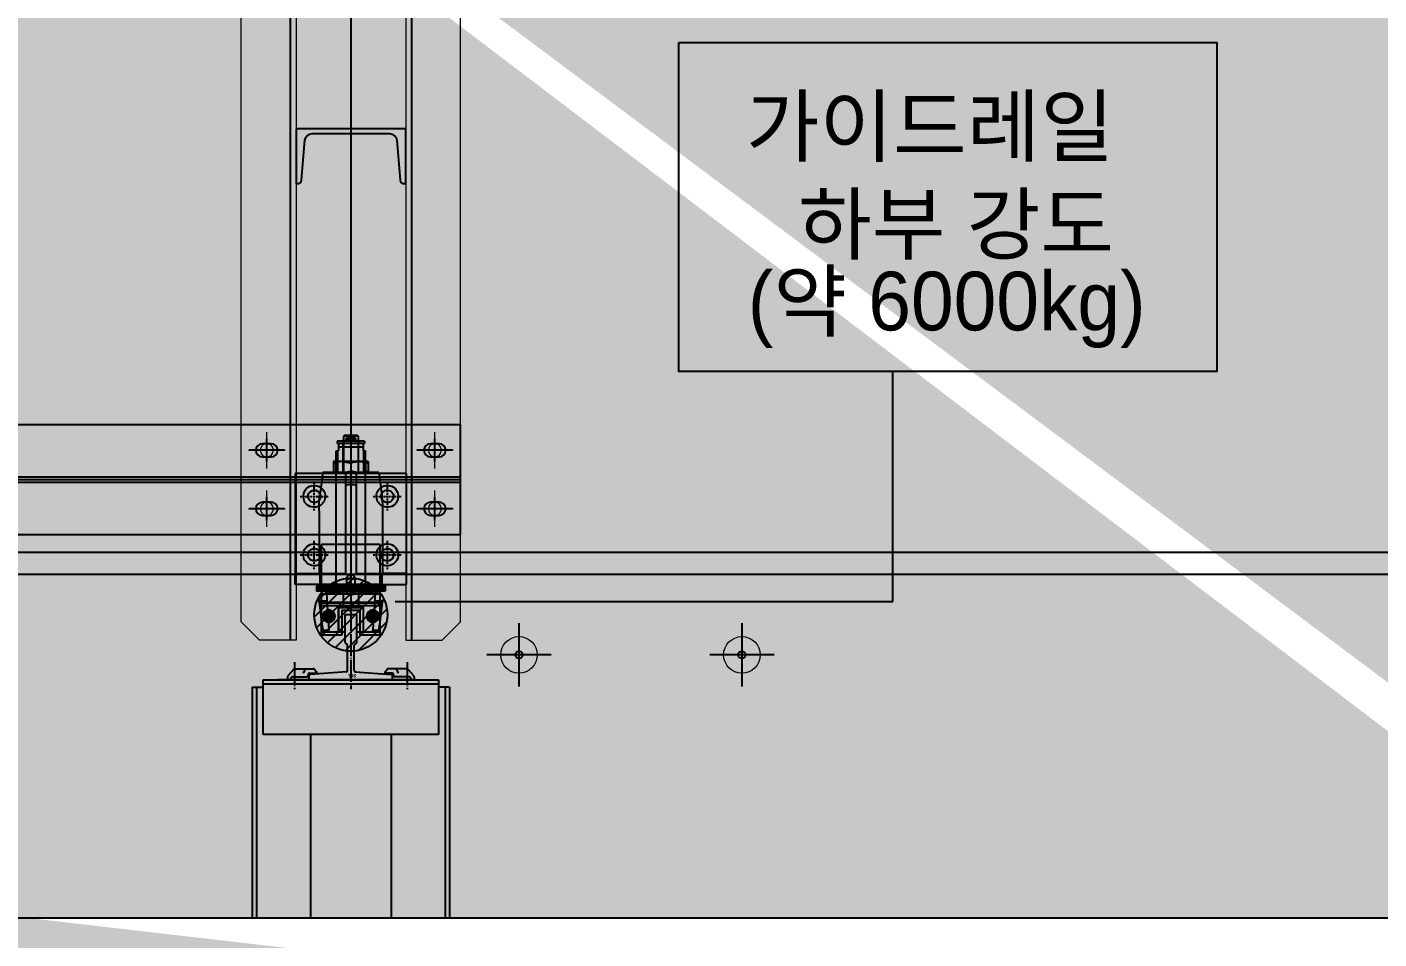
# Model space of a CAD drawing. Header units: millimetres. Extents: x 2370 to 266135, y -585395 to 33485.
# Drawn here: x 247353 to 251052, y 16224 to 18720 of the extents above; entities that cross this region are included whole.
import ezdxf
from ezdxf.lldxf.tags import DXFTag

# ---------------------------------------------------------------- set-up
doc = ezdxf.new("R2010")
doc.units = ezdxf.units.MM
for name, pattern in [('CEN', [35, 30, -2, 1, -2]), ('DASHDOT', [18.5, 12, -3, 0.5, -3]), ('DASHSPACE', [30, 12, -18])]:
    doc.linetypes.add(name, pattern=pattern)
doc.layers.add('0해치', color=253, linetype='Continuous', lineweight=9)
for name, color, linetype in [('1', 1, 'CENTER2'), ('2', 1, 'CENTER'), ('CEN', 1, 'CEN'), ('지상3층 평면도$0$A-ST-CONC', 2, 'Continuous'), ('히든선', 2, 'HIDDEN')]:
    doc.layers.add(name, color=color, linetype=linetype)
doc.styles.add('SH_진천_나눔', font='')
doc.styles.get("Standard").update_dxf_attribs({"font": 'NanumGothicBold.ttf'})
doc.styles.get('SH_진천_나눔').set_extended_font_data('NanumGothic', bold=True)
tags = doc.linetypes.add('CENTER', pattern=[2, 1.25, -0.25, 0.25, -0.25]).pattern_tags.tags
tags[10:11] = [DXFTag(74, 4), DXFTag(75, 0), DXFTag(340, '0'), DXFTag(46, 1.0), DXFTag(50, 0.0), DXFTag(44, 0.0), DXFTag(45, 0.0)]
tags[8:9] = [DXFTag(74, 4), DXFTag(75, 0), DXFTag(340, '0'), DXFTag(46, 1.0), DXFTag(50, 0.0), DXFTag(44, 0.0), DXFTag(45, 0.0)]
tags[6:7] = [DXFTag(74, 4), DXFTag(75, 0), DXFTag(340, '0'), DXFTag(46, 1.0), DXFTag(50, 0.0), DXFTag(44, 0.0), DXFTag(45, 0.0)]
tags[4:5] = [DXFTag(74, 4), DXFTag(75, 0), DXFTag(340, '0'), DXFTag(46, 1.0), DXFTag(50, 0.0), DXFTag(44, 0.0), DXFTag(45, 0.0)]
tags = doc.linetypes.add('CENTER2', pattern=[1.125, 0.75, -0.125, 0.125, -0.125]).pattern_tags.tags
tags[10:11] = [DXFTag(74, 4), DXFTag(75, 0), DXFTag(340, '0'), DXFTag(46, 1.0), DXFTag(50, 0.0), DXFTag(44, 0.0), DXFTag(45, 0.0)]
tags[8:9] = [DXFTag(74, 4), DXFTag(75, 0), DXFTag(340, '0'), DXFTag(46, 1.0), DXFTag(50, 0.0), DXFTag(44, 0.0), DXFTag(45, 0.0)]
tags[6:7] = [DXFTag(74, 4), DXFTag(75, 0), DXFTag(340, '0'), DXFTag(46, 1.0), DXFTag(50, 0.0), DXFTag(44, 0.0), DXFTag(45, 0.0)]
tags[4:5] = [DXFTag(74, 4), DXFTag(75, 0), DXFTag(340, '0'), DXFTag(46, 1.0), DXFTag(50, 0.0), DXFTag(44, 0.0), DXFTag(45, 0.0)]
tags = doc.linetypes.add('DASHED', pattern=[0.75, 0.5, -0.25]).pattern_tags.tags
tags[6:7] = [DXFTag(74, 4), DXFTag(75, 0), DXFTag(340, '0'), DXFTag(46, 1.0), DXFTag(50, 0.0), DXFTag(44, 0.0), DXFTag(45, 0.0)]
tags[4:5] = [DXFTag(74, 4), DXFTag(75, 0), DXFTag(340, '0'), DXFTag(46, 1.0), DXFTag(50, 0.0), DXFTag(44, 0.0), DXFTag(45, 0.0)]
tags = doc.linetypes.add('HIDDEN', pattern=[0.375, 0.25, -0.125]).pattern_tags.tags
tags[6:7] = [DXFTag(74, 4), DXFTag(75, 0), DXFTag(340, '0'), DXFTag(46, 1.0), DXFTag(50, 0.0), DXFTag(44, 0.0), DXFTag(45, 0.0)]
tags[4:5] = [DXFTag(74, 4), DXFTag(75, 0), DXFTag(340, '0'), DXFTag(46, 1.0), DXFTag(50, 0.0), DXFTag(44, 0.0), DXFTag(45, 0.0)]
doc.dimstyles.new('DIM-ROPE HOLE', dxfattribs={"dimscale": 180, "dimtxt": 1, "dimasz": 0.4, "dimexe": 0.2, "dimexo": 0.3, "dimgap": 0.4, "dimtad": 1, "dimdec": 0, "dimlfac": 0.5, "dimtxsty": 'Standard', "dimcen": 0, "dimclrd": 15, "dimclre": 15, "dimclrt": 3, "dimadec": 0, "dimazin": 0, "dimtfac": 1, "dimtix": 1, "dimtmove": 0, "dimatfit": 3, "dimfxl": 1, "dimarcsym": 0})

# ---------------------------------------------------------------- blocks, each defined once
blk = doc.blocks.new('R1823')
for p, q in [((-8, 51), (-8, 88)), ((7, 89), (-7, 89)), ((8, 51), (8, 88)), ((-4.8, 12.4), (-4.8, 47.7)), ((4.7, 12.4), (4.7, 47.7)), ((-86.5, 3.9), (-86.5, 0)), ((-78.4, 14), (-85.8, 5.9)), ((-82.5, 1), (-82.5, 0)), ((-79.5, 4), (-60.5, 4)), ((-76.2, 15), (-51.4, 15)), ((-63.5, 13), (-63.5, 11.9)), ((-58.5, 7), (-58.5, 6)), ((-58.5, 5.6), (-58.5, 5.7)), ((-57, 0), (-57, 5.7)), ((-56.5, 9), (-46.4, 9)), ((-6.1, 10.9), (-55.6, 7.2)), ((-46.4, 10), (-46.4, 9)), ((6.1, 10.9), (55.6, 7.2)), ((46.4, 10), (46.4, 9)), ((56.5, 9), (46.4, 9)), ((76.2, 15), (51.4, 15)), ((57, 0), (57, 5.7)), ((58.5, 7), (58.5, 6)), ((58.5, 5.6), (58.5, 5.7)), ((79.5, 4), (60.5, 4)), ((63.5, 13), (63.5, 11.9)), ((78.4, 14), (85.8, 5.9)), ((82.5, 1), (82.5, 0)), ((86.5, 3.9), (86.5, 0)), ((-88.2, 0), (-100.3, 0)), ((88.2, 0), (-88.2, 0)), ((88.2, 0), (100.3, 0))]:
    blk.add_line(p, q)
for centre, radius, start, end in [((-7, 88), 1, 90, 180), ((7, 88), 1, 0, 90), ((-6.4, 51), 1.62, 180, 270), ((-6.4, 47.7), 1.62, 0, 90), ((6.4, 47.7), 1.62, 90, 180), ((6.4, 51), 1.62, 270, 0), ((-83.5, 3.9), 3.01, 138.0128, 180), ((-79.5, 1), 3.01, 90, 180), ((-76.2, 12), 3.01, 90, 138.0128), ((-65.5, 11.9), 2.01, 270, 0), ((-61.5, 13), 2.01, 90, 180), ((-60.5, 6), 2.01, 270, 0), ((-56.5, 7), 2.01, 90, 180), ((-55.5, 5.7), 1.5, 95.5055, 180), ((-51.4, 12), 3.01, 0, 90), ((-48.4, 10), 2.01, 0, 90), ((-6.3, 12.4), 1.5, 275.5055, 0), ((6.3, 12.4), 1.5, 180, 264.4945), ((48.4, 10), 2.01, 90, 180), ((51.4, 12), 3.01, 90, 180), ((55.5, 5.7), 1.5, 0, 84.4945), ((56.5, 7), 2.01, 0, 90), ((60.5, 6), 2.01, 180, 270), ((61.5, 13), 2.01, 0, 90), ((65.5, 11.9), 2.01, 180, 270), ((76.2, 12), 3.01, 41.9872, 90), ((79.5, 1), 3.01, 0, 90), ((83.5, 3.9), 3.01, 0, 41.9872)]:
    blk.add_arc(centre, radius, start, end)
at = {"layer": 'CEN'}
for p, q in [((0, 97.1), (0, -13)), ((-77, 24), (-77, -13)), ((77, 24), (77, -13))]:
    blk.add_line(p, q, dxfattribs=at)
at = {"layer": '1', "insert": (-4.5, 8), "char_height": 5, "width": 6.052, "attachment_point": 1}
blk.add_mtext('18K', dxfattribs=at)
blk = doc.blocks.new('43242342')
at = {"color": 1, "linetype": 'CENTER2', "lineweight": 18}
for p, q in [((17347.2, 133186.7), (17347.2, 133236.7)), ((17577.2, 133186.7), (17577.2, 133236.7)), ((17322.2, 133211.7), (17372.2, 133211.7)), ((17602.2, 133211.7), (17552.2, 133211.7)), ((17347.2, 133106.7), (17347.2, 133156.7)), ((17577.2, 133106.7), (17577.2, 133156.7)), ((17322.2, 133131.7), (17372.2, 133131.7)), ((17602.2, 133131.7), (17552.2, 133131.7))]:
    blk.add_line(p, q, dxfattribs=at)
at = {"lineweight": 18}
for points in [[(17387.2, 136191.7), (17387.2, 132951.7), (17337.2, 132951.7), (17312.2, 132976.7), (17312.2, 136166.7), (17337.2, 136191.7)], [(17537.2, 136191.7), (17537.2, 132951.7), (17587.2, 132951.7), (17612.2, 132976.7), (17612.2, 136166.7), (17587.2, 136191.7)]]:
    blk.add_lwpolyline(points, close=True, dxfattribs=at)
blk.add_lwpolyline([(17537.2, 133651.7), (17537.2, 133576.7), (17534.8, 133576.7, -0.388879), (17529.8, 133581.2), (17525, 133636, 0.388879), (17515.1, 133645.2), (17409.4, 133645.2, 0.388879), (17399.4, 133636), (17394.6, 133581.2, -0.388879), (17389.6, 133576.7), (17387.2, 133576.7), (17387.2, 133651.7), (17537.2, 133651.7)], format="xyb")
for centre in [(17347.2, 133211.7), (17577.2, 133211.7), (17347.2, 133131.7), (17577.2, 133131.7)]:
    blk.add_circle(centre, 9, dxfattribs=at)
at = {"layer": '히든선'}
for p, q in [((17379.2, 136191.7), (17379.2, 132951.7)), ((17545.2, 136191.7), (17545.2, 132951.7))]:
    blk.add_line(p, q, dxfattribs=at)
blk = doc.blocks.new('w3')
blk.add_lwpolyline([(87947.5, -10626.3), (90347.5, -10626.3), (90347.5, -10776.3), (87947.5, -10776.3)], close=True)
for points in [[(90076.5, -10652.3), (90088.5, -10652.3, -1), (90088.5, -10670.3), (90076.5, -10670.3, -1)], [(90306.5, -10652.3), (90318.5, -10652.3, -1), (90318.5, -10670.3), (90306.5, -10670.3, -1)], [(90076.5, -10732.3), (90088.5, -10732.3, -1), (90088.5, -10750.3), (90076.5, -10750.3, -1)], [(90306.5, -10732.3), (90318.5, -10732.3, -1), (90318.5, -10750.3), (90306.5, -10750.3, -1)]]:
    blk.add_lwpolyline(points, format="xyb", close=True)
at = {"layer": '1'}
for p, q in [((90082.5, -10645.6), (90082.5, -10677.1)), ((90312.5, -10645.6), (90312.5, -10677.1)), ((90106.7, -10661.3), (90058.4, -10661.3)), ((90336.7, -10661.3), (90288.4, -10661.3)), ((87947.5, -10701.3), (90347.5, -10701.3)), ((90082.5, -10725.6), (90082.5, -10757.1)), ((90312.5, -10725.6), (90312.5, -10757.1)), ((90106.7, -10741.3), (90058.4, -10741.3)), ((90336.7, -10741.3), (90288.4, -10741.3))]:
    blk.add_line(p, q, dxfattribs=at)
at = {"layer": '2'}
for p, q in [((87947.5, -10697.8), (90347.5, -10697.8)), ((87947.5, -10704.8), (90347.5, -10704.8))]:
    blk.add_line(p, q, dxfattribs=at)
blk = doc.blocks.new('5')
at = {"color": 4}
for p, q in [((20992.4, -152440.8), (21129.4, -152440.8)), ((21129.4, -152592.8), (20992.4, -152592.8))]:
    blk.add_line(p, q, dxfattribs=at)
at = {"color": 4, "ltscale": 0.186874}
blk.add_line((20992.4, -152478.2), (20992.4, -152440.8), dxfattribs=at)
at = {"color": 4, "ltscale": 0.168319}
for p, q in [((21129.4, -152440.8), (21129.4, -152474.5)), ((21144.4, -152474.5), (21144.4, -152440.8)), ((21129.4, -152592.8), (21129.4, -152559.2)), ((21144.4, -152559.2), (21144.4, -152592.8))]:
    blk.add_line(p, q, dxfattribs=at)
at = {"color": 4, "ltscale": 0.075}
for p, q in [((21144.4, -152440.8), (21129.4, -152440.8)), ((21129.4, -152474.5), (21144.4, -152474.5)), ((21129.4, -152474.5), (21144.4, -152474.5)), ((20976.4, -152496.8), (20961.4, -152496.8)), ((20976.4, -152498.8), (20961.4, -152498.8)), ((20976.4, -152534.8), (20961.4, -152534.8)), ((20976.4, -152536.8), (20961.4, -152536.8)), ((21129.4, -152559.2), (21144.4, -152559.2)), ((21129.4, -152559.2), (21144.4, -152559.2)), ((21144.4, -152592.8), (21129.4, -152592.8))]:
    blk.add_line(p, q, dxfattribs=at)
at = {"color": 1, "linetype": 'DASHDOT', "ltscale": 0.195}
for p, q in [((21023.9, -152447.3), (21023.9, -152486.3)), ((21103.9, -152447.3), (21103.9, -152486.3)), ((21043.4, -152466.8), (21004.4, -152466.8)), ((21123.4, -152466.8), (21084.4, -152466.8)), ((21023.9, -152547.3), (21023.9, -152586.3)), ((21103.9, -152547.3), (21103.9, -152586.3)), ((21043.4, -152566.8), (21004.4, -152566.8)), ((21123.4, -152566.8), (21084.4, -152566.8))]:
    blk.add_line(p, q, dxfattribs=at)
at = {"color": 4, "ltscale": 0.139299}
for p, q in [((20991.4, -152478.3), (21019, -152474.9)), ((20991.4, -152555.3), (21019, -152558.8))]:
    blk.add_line(p, q, dxfattribs=at)
at = {"color": 4, "ltscale": 0.284789}
blk.add_line((20991.4, -152535.3), (20991.4, -152478.3), dxfattribs=at)
at = {"color": 4, "linetype": 'DASHED', "ltscale": 0.155626}
blk.add_line((20992.4, -152509.3), (20992.4, -152478.2), dxfattribs=at)
at = {"color": 4, "ltscale": 0.427742}
for p, q in [((21043.8, -152473.3), (21129.4, -152473.3)), ((21043.8, -152560.3), (21129.4, -152560.3))]:
    blk.add_line(p, q, dxfattribs=at)
at = {"color": 4, "ltscale": 0.4}
for p, q in [((21089.9, -152556.8), (21089.9, -152476.8)), ((21173.7, -152556.8), (21173.7, -152476.8))]:
    blk.add_line(p, q, dxfattribs=at)
at = {"color": 4, "ltscale": 0.419}
for p, q in [((21173.7, -152476.8), (21089.9, -152476.8)), ((21173.7, -152556.8), (21089.9, -152556.8))]:
    blk.add_line(p, q, dxfattribs=at)
at = {"color": 4, "linetype": 'DASHED', "ltscale": 0.113225}
for p, q in [((21129.4, -152473.3), (21129.4, -152496)), ((21144.4, -152496), (21144.4, -152473.3))]:
    blk.add_line(p, q, dxfattribs=at)
at = {"color": 4, "ltscale": 6.10352e-06}
for p, q in [((21129.4, -152474.5), (21129.4, -152474.5)), ((21144.4, -152474.5), (21144.4, -152474.5)), ((21129.4, -152559.2), (21129.4, -152559.2)), ((21144.4, -152559.2), (21144.4, -152559.2))]:
    blk.add_line(p, q, dxfattribs=at)
at = {"color": 4, "ltscale": 0.01}
for p, q in [((21144.4, -152473.3), (21146.4, -152473.3)), ((21144.4, -152560.3), (21146.4, -152560.3))]:
    blk.add_line(p, q, dxfattribs=at)
at = {"color": 4, "ltscale": 0.0075}
for p, q in [((21146.4, -152469.8), (21147.9, -152469.8)), ((21147.9, -152469.8), (21149.4, -152469.8)), ((21149.4, -152469.8), (21150.9, -152469.8)), ((21150.9, -152469.8), (21152.4, -152469.8)), ((21152.4, -152469.8), (21153.9, -152469.8)), ((21146.4, -152563.8), (21147.9, -152563.8)), ((21147.9, -152563.8), (21149.4, -152563.8)), ((21149.4, -152563.8), (21150.9, -152563.8)), ((21150.9, -152563.8), (21152.4, -152563.8)), ((21152.4, -152563.8), (21153.9, -152563.8))]:
    blk.add_line(p, q, dxfattribs=at)
at = {"color": 4, "ltscale": 0.035}
for p, q in [((21146.4, -152476.8), (21146.4, -152469.8)), ((21147.9, -152476.8), (21147.9, -152469.8)), ((21147.9, -152476.8), (21147.9, -152469.8)), ((21149.4, -152476.8), (21149.4, -152469.8)), ((21149.4, -152476.8), (21149.4, -152469.8)), ((21150.9, -152476.8), (21150.9, -152469.8)), ((21150.9, -152476.8), (21150.9, -152469.8)), ((21152.4, -152476.8), (21152.4, -152469.8)), ((21152.4, -152476.8), (21152.4, -152469.8)), ((21153.9, -152476.8), (21153.9, -152469.8)), ((20941.4, -152506.8), (20948.4, -152506.8)), ((20941.4, -152526.8), (20948.4, -152526.8)), ((21146.4, -152563.8), (21146.4, -152556.8)), ((21147.9, -152563.8), (21147.9, -152556.8)), ((21147.9, -152563.8), (21147.9, -152556.8)), ((21149.4, -152563.8), (21149.4, -152556.8)), ((21149.4, -152563.8), (21149.4, -152556.8)), ((21150.9, -152563.8), (21150.9, -152556.8)), ((21150.9, -152563.8), (21150.9, -152556.8)), ((21152.4, -152563.8), (21152.4, -152556.8)), ((21152.4, -152563.8), (21152.4, -152556.8)), ((21153.9, -152563.8), (21153.9, -152556.8))]:
    blk.add_line(p, q, dxfattribs=at)
at = {"color": 4, "ltscale": 0.0175}
for p, q in [((21146.4, -152476.8), (21146.4, -152473.3)), ((21168.9, -152473.3), (21168.9, -152476.8)), ((21146.4, -152560.3), (21146.4, -152556.8)), ((21168.9, -152556.8), (21168.9, -152560.3))]:
    blk.add_line(p, q, dxfattribs=at)
at = {"color": 4, "linetype": 'DASHED', "ltscale": 0.17}
for p, q in [((21146.4, -152510.8), (21146.4, -152476.8)), ((21146.4, -152510.8), (21146.4, -152476.8)), ((21147.9, -152510.8), (21147.9, -152476.8)), ((21147.9, -152510.8), (21147.9, -152476.8)), ((21149.4, -152510.8), (21149.4, -152476.8)), ((21149.4, -152510.8), (21149.4, -152476.8)), ((21150.9, -152510.8), (21150.9, -152476.8)), ((21150.9, -152510.8), (21150.9, -152476.8)), ((21152.4, -152510.8), (21152.4, -152476.8)), ((21152.4, -152510.8), (21152.4, -152476.8)), ((21175.9, -152499.8), (21209.9, -152499.8)), ((21175.9, -152499.8), (21175.9, -152533.8)), ((21209.9, -152499.8), (21175.9, -152499.8)), ((21175.9, -152499.8), (21175.9, -152533.8)), ((21146.4, -152556.8), (21146.4, -152522.8)), ((21147.9, -152556.8), (21147.9, -152522.8)), ((21147.9, -152556.8), (21147.9, -152522.8)), ((21149.4, -152556.8), (21149.4, -152522.8)), ((21149.4, -152556.8), (21149.4, -152522.8)), ((21150.9, -152556.8), (21150.9, -152522.8)), ((21150.9, -152556.8), (21150.9, -152522.8)), ((21152.4, -152556.8), (21152.4, -152522.8)), ((21152.4, -152556.8), (21152.4, -152522.8)), ((21175.9, -152533.8), (21209.9, -152533.8)), ((21175.9, -152533.8), (21209.9, -152533.8))]:
    blk.add_line(p, q, dxfattribs=at)
at = {"color": 4, "linetype": 'DASHED', "ltscale": 0.170419}
for p, q in [((21153.9, -152510.9), (21153.9, -152476.8)), ((21153.9, -152556.8), (21153.9, -152522.8))]:
    blk.add_line(p, q, dxfattribs=at)
at = {"color": 4, "linetype": 'DASHED', "ltscale": 0.4}
for p, q in [((21157.9, -152556.8), (21157.9, -152476.8)), ((21168.9, -152476.8), (21168.9, -152556.8)), ((21169.9, -152556.8), (21169.9, -152476.8))]:
    blk.add_line(p, q, dxfattribs=at)
at = {"color": 4, "ltscale": 0.018843}
blk.add_line((21166.9, -152473.1), (21166.9, -152476.8), dxfattribs=at)
at = {"color": 4, "ltscale": 0.010301}
for p, q in [((21166.9, -152473.1), (21168.9, -152473.3)), ((21166.9, -152560.6), (21168.9, -152560.3))]:
    blk.add_line(p, q, dxfattribs=at)
at = {"color": 4, "ltscale": 0.018844}
for p, q in [((21166.9, -152473.1), (21166.9, -152476.8)), ((21166.9, -152556.8), (21166.9, -152560.6))]:
    blk.add_line(p, q, dxfattribs=at)
at = {"color": 4, "linetype": 'DASHED', "ltscale": 0.03655}
blk.add_line((21166.9, -152476.8), (21166.9, -152484.2), dxfattribs=at)
at = {"color": 4, "linetype": 'DASHED', "ltscale": 0.036549}
for p, q in [((21166.9, -152476.8), (21166.9, -152484.2)), ((21166.9, -152549.5), (21166.9, -152556.8)), ((21166.9, -152549.5), (21166.9, -152556.8))]:
    blk.add_line(p, q, dxfattribs=at)
at = {"color": 4, "linetype": 'DASHED', "ltscale": 0.435}
blk.add_line((21168.9, -152473.3), (21168.9, -152560.3), dxfattribs=at)
at = {"color": 4, "ltscale": 0.134146}
blk.add_line((21168.9, -152473.3), (21195.5, -152476.8), dxfattribs=at)
at = {"color": 4, "ltscale": 0.2}
for p, q in [((21213.7, -152476.8), (21173.7, -152476.8)), ((21213.7, -152556.8), (21173.7, -152556.8))]:
    blk.add_line(p, q, dxfattribs=at)
at = {"color": 4, "ltscale": 0.04}
for p, q in [((21183.9, -152479.9), (21179.9, -152486.8)), ((21183.9, -152479.9), (21191.9, -152479.9)), ((21191.9, -152479.9), (21195.9, -152486.8)), ((21183.9, -152493.8), (21179.9, -152486.8)), ((21183.9, -152493.8), (21191.9, -152493.8)), ((21191.9, -152493.8), (21195.9, -152486.8)), ((21183.9, -152539.9), (21179.9, -152546.8)), ((21183.9, -152553.8), (21179.9, -152546.8)), ((21183.9, -152539.9), (21191.9, -152539.9)), ((21183.9, -152553.8), (21191.9, -152553.8)), ((21191.9, -152539.9), (21195.9, -152546.8)), ((21191.9, -152553.8), (21195.9, -152546.8))]:
    blk.add_line(p, q, dxfattribs=at)
at = {"color": 4, "linetype": 'DASHDOT', "ltscale": 0.065}
for p, q in [((21186.9, -152480.3), (21186.9, -152493.3)), ((21188.9, -152480.3), (21188.9, -152493.3)), ((21193.4, -152486.8), (21180.4, -152486.8)), ((21195.4, -152486.8), (21182.4, -152486.8)), ((21193.4, -152546.8), (21180.4, -152546.8)), ((21195.4, -152546.8), (21182.4, -152546.8)), ((21186.9, -152540.3), (21186.9, -152553.3)), ((21188.9, -152540.3), (21188.9, -152553.3))]:
    blk.add_line(p, q, dxfattribs=at)
at = {"color": 4, "linetype": 'DASHED', "ltscale": 0.01}
for p, q in [((21186.9, -152481.8), (21188.9, -152481.8)), ((21181.4, -152485.1), (21181.3, -152487.1)), ((21184.1, -152490.2), (21186.1, -152490.4)), ((21188.9, -152491.8), (21186.9, -152491.8)), ((21189.1, -152490.6), (21191.1, -152490.7)), ((21194.4, -152485.9), (21194.3, -152487.9)), ((21181.4, -152548.6), (21181.3, -152546.6)), ((21184.1, -152543.4), (21186.1, -152543.3)), ((21188.9, -152541.8), (21186.9, -152541.8)), ((21186.9, -152551.8), (21188.9, -152551.8)), ((21189.1, -152543.1), (21191.1, -152543)), ((21194.4, -152547.8), (21194.3, -152545.8))]:
    blk.add_line(p, q, dxfattribs=at)
at = {"color": 4, "linetype": 'DASHED', "ltscale": 0.057491}
for p, q in [((21195.5, -152476.8), (21206.9, -152478.3)), ((21206.9, -152555.3), (21195.5, -152556.8))]:
    blk.add_line(p, q, dxfattribs=at)
at = {"color": 4, "linetype": 'DASHED', "ltscale": 0.041562}
for p, q in [((21206.9, -152478.3), (21206.9, -152486.7)), ((21206.9, -152547), (21206.9, -152555.3))]:
    blk.add_line(p, q, dxfattribs=at)
at = {"color": 4, "linetype": 'DASHED', "ltscale": 0.1375}
for p, q in [((21209.9, -152504.3), (21209.9, -152476.8)), ((21209.9, -152556.8), (21209.9, -152529.3))]:
    blk.add_line(p, q, dxfattribs=at)
at = {"color": 4, "ltscale": 0.1375}
for p, q in [((21213.7, -152504.3), (21213.7, -152476.8)), ((21213.7, -152556.8), (21213.7, -152529.3))]:
    blk.add_line(p, q, dxfattribs=at)
at = {"color": 4, "ltscale": 0.015}
for p, q in [((20948.4, -152498.3), (20951.4, -152498.3)), ((20961.4, -152496.8), (20961.4, -152499.8)), ((20948.4, -152535.3), (20951.4, -152535.3)), ((20961.4, -152533.8), (20961.4, -152536.8))]:
    blk.add_line(p, q, dxfattribs=at)
at = {"color": 4, "ltscale": 0.185}
for p, q in [((20948.4, -152535.3), (20948.4, -152498.3)), ((20951.4, -152535.3), (20951.4, -152498.3))]:
    blk.add_line(p, q, dxfattribs=at)
at = {"color": 4, "ltscale": 0.17}
for p, q in [((20951.4, -152533.8), (20951.4, -152499.8)), ((20956.4, -152533.8), (20956.4, -152499.8))]:
    blk.add_line(p, q, dxfattribs=at)
at = {"color": 4, "ltscale": 0.05}
for p, q in [((20951.4, -152499.8), (20961.4, -152499.8)), ((20951.4, -152533.8), (20961.4, -152533.8))]:
    blk.add_line(p, q, dxfattribs=at)
at = {"color": 4, "linetype": 'DASHED', "ltscale": 0.006017}
for p, q in [((20956.4, -152501), (20956.4, -152499.8)), ((20956.4, -152533.8), (20956.4, -152532.6))]:
    blk.add_line(p, q, dxfattribs=at)
at = {"color": 4, "linetype": 'DASHED', "ltscale": 0.163982}
for p, q in [((20956.4, -152532.6), (20956.4, -152499.8)), ((20956.4, -152533.8), (20956.4, -152501))]:
    blk.add_line(p, q, dxfattribs=at)
at = {"color": 4, "linetype": 'DASHED', "ltscale": 0.15}
for p, q in [((20961.4, -152498.8), (20991.4, -152498.8)), ((20961.4, -152534.8), (20991.4, -152534.8))]:
    blk.add_line(p, q, dxfattribs=at)
at = {"color": 4, "ltscale": 0.010636}
for p, q in [((20976.4, -152493), (20978.5, -152493)), ((20989.3, -152493), (20991.4, -152493)), ((20976.4, -152540.7), (20978.5, -152540.7)), ((20989.3, -152540.7), (20991.4, -152540.7))]:
    blk.add_line(p, q, dxfattribs=at)
at = {"color": 4, "ltscale": 0.059539}
for p, q in [((20976.4, -152504.9), (20976.4, -152493)), ((20991.4, -152504.9), (20991.4, -152493)), ((20976.4, -152540.7), (20976.4, -152528.8)), ((20991.4, -152540.7), (20991.4, -152528.8))]:
    blk.add_line(p, q, dxfattribs=at)
at = {"color": 4, "linetype": 'DASHED', "ltscale": 0.075}
for p, q in [((20976.4, -152496.8), (20991.4, -152496.8)), ((20991.4, -152496.8), (20976.4, -152496.8)), ((20976.4, -152497.8), (20991.4, -152497.8)), ((20991.4, -152498.8), (20976.4, -152498.8)), ((20992.4, -152524.3), (20992.4, -152509.3)), ((20991.4, -152534.8), (20976.4, -152534.8)), ((20976.4, -152535.8), (20991.4, -152535.8)), ((20976.4, -152536.8), (20991.4, -152536.8)), ((20991.4, -152536.8), (20976.4, -152536.8))]:
    blk.add_line(p, q, dxfattribs=at)
at = {"color": 4, "ltscale": 0.053729}
for p, q in [((20978.5, -152493), (20989.3, -152493)), ((20978.5, -152516.8), (20989.3, -152516.8)), ((20978.5, -152540.7), (20989.3, -152540.7))]:
    blk.add_line(p, q, dxfattribs=at)
at = {"color": 4, "linetype": 'DASHED', "ltscale": 0.2}
for p, q in [((20991.4, -152536.8), (20991.4, -152496.8)), ((20991.4, -152506.3), (20951.4, -152506.3)), ((20991.4, -152527.3), (20951.4, -152527.3))]:
    blk.add_line(p, q, dxfattribs=at)
at = {"color": 4, "linetype": 'DASHED'}
for p, q in [((21144.4, -152496.8), (20992.4, -152496.8)), ((21144.4, -152536.8), (20992.4, -152536.8))]:
    blk.add_line(p, q, dxfattribs=at)
at = {"color": 4, "linetype": 'DASHED', "ltscale": 0.066775}
blk.add_line((21129.4, -152496), (21129.4, -152509.3), dxfattribs=at)
at = {"color": 4, "linetype": 'DASHED', "ltscale": 0.321775}
blk.add_line((21144.4, -152560.3), (21144.4, -152496), dxfattribs=at)
at = {"color": 4, "linetype": 'DASHED', "ltscale": 0.0075}
for p, q in [((21146.4, -152489.3), (21147.9, -152489.3)), ((21147.9, -152489.3), (21149.4, -152489.3)), ((21149.4, -152489.3), (21150.9, -152489.3)), ((21150.9, -152489.3), (21152.4, -152489.3)), ((21152.4, -152489.3), (21153.9, -152489.3)), ((21146.4, -152544.3), (21147.9, -152544.3)), ((21147.9, -152544.3), (21149.4, -152544.3)), ((21149.4, -152544.3), (21150.9, -152544.3)), ((21150.9, -152544.3), (21152.4, -152544.3)), ((21152.4, -152544.3), (21153.9, -152544.3))]:
    blk.add_line(p, q, dxfattribs=at)
at = {"color": 4, "linetype": 'DASHED', "ltscale": 0.001619}
for p, q in [((21153.9, -152483.3), (21154.2, -152483.4)), ((21153.9, -152550.3), (21154.2, -152550.3))]:
    blk.add_line(p, q, dxfattribs=at)
at = {"color": 4, "linetype": 'DASHED', "ltscale": 0.13792}
for p, q in [((21153.9, -152510.9), (21153.9, -152483.3)), ((21153.9, -152550.3), (21153.9, -152522.8))]:
    blk.add_line(p, q, dxfattribs=at)
at = {"color": 4, "linetype": 'DASHED', "ltscale": 0.063295}
for p, q in [((21154.2, -152483.4), (21166.9, -152484.2)), ((21154.2, -152550.3), (21166.9, -152549.5))]:
    blk.add_line(p, q, dxfattribs=at)
at = {"color": 4, "linetype": 'DASHED', "ltscale": 0.092508}
for p, q in [((21166.9, -152484.2), (21185.3, -152485.3)), ((21166.9, -152549.5), (21185.3, -152548.4))]:
    blk.add_line(p, q, dxfattribs=at)
at = {"color": 4, "linetype": 'DASHDOT', "ltscale": 0.039}
for p, q in [((21191.8, -152486.8), (21184, -152486.8)), ((21187.9, -152482.9), (21187.9, -152490.7)), ((21191.8, -152546.8), (21184, -152546.8)), ((21187.9, -152542.9), (21187.9, -152550.7))]:
    blk.add_line(p, q, dxfattribs=at)
at = {"color": 4, "linetype": 'DASHED', "ltscale": 0.009567}
for p, q in [((21184.5, -152485.3), (21186.4, -152485.4)), ((21186.4, -152548.3), (21184.5, -152548.4))]:
    blk.add_line(p, q, dxfattribs=at)
at = {"color": 4, "linetype": 'DASHED', "ltscale": 0.015}
for p, q in [((21189.1, -152490.6), (21186.1, -152490.4)), ((21189.4, -152485.6), (21186.4, -152485.4)), ((20943.9, -152511.1), (20946.9, -152511.1)), ((20946.9, -152514.3), (20943.9, -152514.3)), ((20943.9, -152516.8), (20946.9, -152516.8)), ((20943.9, -152516.8), (20946.9, -152516.8)), ((20948.4, -152506.3), (20951.4, -152506.3)), ((20946.9, -152519.3), (20943.9, -152519.3)), ((20943.9, -152522.6), (20946.9, -152522.6)), ((20948.4, -152527.3), (20951.4, -152527.3)), ((21189.1, -152543.1), (21186.1, -152543.3)), ((21189.4, -152548.1), (21186.4, -152548.3))]:
    blk.add_line(p, q, dxfattribs=at)
at = {"color": 4, "linetype": 'DASHED', "ltscale": 0.006053}
for p, q in [((21189.4, -152485.6), (21190.6, -152485.6)), ((21190.6, -152548), (21189.4, -152548.1))]:
    blk.add_line(p, q, dxfattribs=at)
at = {"color": 4, "linetype": 'DASHED', "ltscale": 0.081418}
for p, q in [((21190.6, -152485.6), (21206.9, -152486.7)), ((21190.6, -152548), (21206.9, -152547))]:
    blk.add_line(p, q, dxfattribs=at)
at = {"color": 4, "linetype": 'DASHED', "ltscale": 0.015029}
for p, q in [((21209.9, -152486.8), (21206.9, -152486.7)), ((21209.9, -152546.8), (21206.9, -152547))]:
    blk.add_line(p, q, dxfattribs=at)
at = {"color": 4, "linetype": 'DASHED', "ltscale": 0.065}
for p, q in [((21209.9, -152499.8), (21209.9, -152486.8)), ((21209.9, -152546.8), (21209.9, -152533.8))]:
    blk.add_line(p, q, dxfattribs=at)
at = {"color": 4, "linetype": 'DASHED', "ltscale": 0.0225}
for p, q in [((21209.9, -152504.3), (21209.9, -152499.8)), ((21209.9, -152533.8), (21209.9, -152529.3))]:
    blk.add_line(p, q, dxfattribs=at)
at = {"color": 4, "linetype": 'DASHDOT', "ltscale": 0.306}
blk.add_line((20935.3, -152516.8), (20996.5, -152516.8), dxfattribs=at)
at = {"color": 4, "ltscale": 0.007071}
for p, q in [((20940.4, -152507.8), (20941.4, -152506.8)), ((20940.4, -152525.8), (20941.4, -152526.8))]:
    blk.add_line(p, q, dxfattribs=at)
at = {"color": 4, "ltscale": 0.066574}
blk.add_line((20940.4, -152521.2), (20940.4, -152507.8), dxfattribs=at)
at = {"color": 4, "linetype": 'DASHED', "ltscale": 0.026029}
for p, q in [((20941.4, -152512.1), (20941.4, -152506.8)), ((20991.4, -152526.8), (20991.4, -152521.6))]:
    blk.add_line(p, q, dxfattribs=at)
at = {"color": 4, "ltscale": 0.073971}
blk.add_line((20941.4, -152521.6), (20941.4, -152506.8), dxfattribs=at)
at = {"color": 4, "linetype": 'DASHED', "ltscale": 0.073971}
for p, q in [((20941.4, -152526.8), (20941.4, -152512.1)), ((20991.4, -152521.6), (20991.4, -152506.8))]:
    blk.add_line(p, q, dxfattribs=at)
at = {"color": 4, "linetype": 'DASHDOT', "ltscale": 0.02275}
for p, q in [((20947.7, -152516.8), (20943.1, -152516.8)), ((20945.4, -152514.6), (20945.4, -152519.1))]:
    blk.add_line(p, q, dxfattribs=at)
at = {"color": 4, "linetype": 'DASHDOT', "ltscale": 0.0195}
for p, q in [((20947.3, -152516.5), (20943.4, -152516.5)), ((20947.3, -152517.1), (20943.4, -152517.1)), ((20945.4, -152514.6), (20945.4, -152518.5)), ((20945.4, -152515.2), (20945.4, -152519.1))]:
    blk.add_line(p, q, dxfattribs=at)
at = {"color": 4, "linetype": 'DASHED', "ltscale": 0.015366}
for p, q in [((20943.9, -152514), (20943.9, -152511)), ((20946.9, -152514), (20946.9, -152511)), ((20943.9, -152519.6), (20943.9, -152522.7)), ((20946.9, -152519.6), (20946.9, -152522.7))]:
    blk.add_line(p, q, dxfattribs=at)
at = {"color": 4, "ltscale": 0.014}
for p, q in [((20943.9, -152514), (20943.9, -152516.8)), ((20943.9, -152516.8), (20943.9, -152519.6)), ((20946.9, -152516.8), (20946.9, -152514)), ((20946.9, -152519.6), (20946.9, -152516.8))]:
    blk.add_line(p, q, dxfattribs=at)
at = {"color": 4, "ltscale": 0.008635}
for p, q in [((20943.9, -152514.6), (20943.9, -152516.3)), ((20943.9, -152519.1), (20943.9, -152517.4))]:
    blk.add_line(p, q, dxfattribs=at)
at = {"color": 4, "linetype": 'DASHED', "ltscale": 0.001137}
blk.add_line((20946.9, -152514.6), (20946.9, -152514.3), dxfattribs=at)
at = {"color": 4, "linetype": 'DASHED', "ltscale": 0.008635}
for p, q in [((20946.9, -152514.6), (20946.9, -152516.3)), ((20946.9, -152519.1), (20946.9, -152517.4))]:
    blk.add_line(p, q, dxfattribs=at)
at = {"color": 4, "linetype": 'DASHED', "ltscale": 0.215}
for p, q in [((20948.4, -152506.8), (20991.4, -152506.8)), ((20948.4, -152526.8), (20991.4, -152526.8))]:
    blk.add_line(p, q, dxfattribs=at)
at = {"color": 4, "ltscale": 0.119079}
for p, q in [((20976.4, -152528.8), (20976.4, -152504.9)), ((20991.4, -152528.8), (20991.4, -152504.9))]:
    blk.add_line(p, q, dxfattribs=at)
at = {"color": 4, "linetype": 'DASHED', "ltscale": 0.053729}
blk.add_line((20978.5, -152516.8), (20989.3, -152516.8), dxfattribs=at)
at = {"color": 4, "linetype": 'DASHED', "ltscale": 0.0777}
for p, q in [((20992.4, -152509.3), (21007.9, -152509.3)), ((20992.4, -152524.3), (21007.9, -152524.3))]:
    blk.add_line(p, q, dxfattribs=at)
at = {"color": 4, "linetype": 'DASHED', "ltscale": 0.055523}
for p, q in [((21007.9, -152509.3), (21019, -152509.3)), ((21007.9, -152524.3), (21019, -152524.3))]:
    blk.add_line(p, q, dxfattribs=at)
at = {"color": 4, "linetype": 'DASHED', "ltscale": 0.124035}
for p, q in [((21019, -152509.3), (21043.8, -152509.3)), ((21019, -152524.3), (21043.8, -152524.3))]:
    blk.add_line(p, q, dxfattribs=at)
at = {"color": 4, "linetype": 'DASHED', "ltscale": 0.427742}
for p, q in [((21043.8, -152509.3), (21129.4, -152509.3)), ((21043.8, -152524.3), (21129.4, -152524.3))]:
    blk.add_line(p, q, dxfattribs=at)
at = {"color": 4, "linetype": 'DASHDOT', "ltscale": 0.078}
for p, q in [((21144.7, -152516.8), (21129.1, -152516.8)), ((21136.9, -152509), (21136.9, -152524.6)), ((21160.7, -152516.8), (21145.1, -152516.8)), ((21152.9, -152509), (21152.9, -152524.6))]:
    blk.add_line(p, q, dxfattribs=at)
at = {"color": 4, "ltscale": 0.08}
for p, q in [((21136.9, -152510.8), (21152.9, -152510.8)), ((21185.9, -152524.8), (21185.9, -152508.8)), ((21152.9, -152522.8), (21136.9, -152522.8))]:
    blk.add_line(p, q, dxfattribs=at)
at = {"color": 4, "ltscale": 0.06}
for p, q in [((21146.4, -152522.8), (21146.4, -152510.8)), ((21146.4, -152522.8), (21146.4, -152510.8)), ((21147.9, -152522.8), (21147.9, -152510.8)), ((21147.9, -152522.8), (21147.9, -152510.8)), ((21149.4, -152522.8), (21149.4, -152510.8)), ((21149.4, -152522.8), (21149.4, -152510.8)), ((21150.9, -152522.8), (21150.9, -152510.8)), ((21150.9, -152522.8), (21150.9, -152510.8)), ((21152.4, -152522.8), (21152.4, -152510.8)), ((21152.4, -152522.8), (21152.4, -152510.8))]:
    blk.add_line(p, q, dxfattribs=at)
at = {"color": 4, "linetype": 'DASHED', "ltscale": 0.11}
for p, q in [((21153.9, -152506.3), (21175.9, -152506.3)), ((21153.9, -152527.3), (21175.9, -152527.3))]:
    blk.add_line(p, q, dxfattribs=at)
at = {"color": 4, "ltscale": 0.059161}
blk.add_line((21153.9, -152522.8), (21153.9, -152510.9), dxfattribs=at)
blk.add_line((21153.9, -152522.8), (21153.9, -152510.9), dxfattribs=at)
at = {"color": 4, "ltscale": 0.169}
for p, q in [((21179.9, -152504.3), (21213.7, -152504.3)), ((21179.9, -152529.3), (21213.7, -152529.3))]:
    blk.add_line(p, q, dxfattribs=at)
at = {"color": 4, "ltscale": 0.125}
blk.add_line((21179.9, -152504.3), (21179.9, -152529.3), dxfattribs=at)
at = {"color": 4, "ltscale": 0.12}
for p, q in [((21185.9, -152508.8), (21209.9, -152508.8)), ((21209.9, -152524.8), (21185.9, -152524.8))]:
    blk.add_line(p, q, dxfattribs=at)
at = {"color": 4, "ltscale": 0.0225}
for p, q in [((21209.9, -152508.8), (21209.9, -152504.3)), ((21209.9, -152529.3), (21209.9, -152524.8))]:
    blk.add_line(p, q, dxfattribs=at)
at = {"color": 4, "ltscale": 0.023426}
blk.add_line((20940.4, -152525.8), (20940.4, -152521.2), dxfattribs=at)
at = {"color": 4, "ltscale": 0.026029}
blk.add_line((20941.4, -152526.8), (20941.4, -152521.6), dxfattribs=at)
at = {"color": 4, "ltscale": 0.001137}
blk.add_line((20943.9, -152519.1), (20943.9, -152519.3), dxfattribs=at)
at = {"color": 4, "ltscale": 0.100211}
blk.add_line((20991.4, -152555.3), (20991.4, -152535.3), dxfattribs=at)
at = {"color": 4, "linetype": 'DASHED', "ltscale": 0.155624}
blk.add_line((20992.4, -152555.5), (20992.4, -152524.3), dxfattribs=at)
at = {"color": 4, "linetype": 'DASHED', "ltscale": 0.18}
blk.add_line((21129.4, -152524.3), (21129.4, -152560.3), dxfattribs=at)
at = {"color": 4, "linetype": 'DASHED', "ltscale": 0.074275}
blk.add_line((21146.4, -152537.7), (21146.4, -152522.8), dxfattribs=at)
at = {"color": 4, "ltscale": 0.186876}
blk.add_line((20992.4, -152592.8), (20992.4, -152555.5), dxfattribs=at)
at = {"color": 4, "linetype": 'DASHED', "ltscale": 0.095724}
blk.add_line((21146.4, -152556.8), (21146.4, -152537.7), dxfattribs=at)
at = {"color": 4, "ltscale": 0.018845}
blk.add_line((21166.9, -152556.8), (21166.9, -152560.6), dxfattribs=at)
at = {"color": 4, "ltscale": 0.134147}
blk.add_line((21195.5, -152556.8), (21168.9, -152560.3), dxfattribs=at)
at = {"color": 4}
for points in [[(20976.4, -152504.9), (20976.4, -152503.1), (20976.6, -152501.2), (20976.9, -152499.4), (20977.3, -152497.5), (20977.7, -152495.6), (20978.5, -152493)], [(20991.4, -152504.9), (20991.3, -152503.1), (20991.2, -152501.2), (20990.9, -152499.4), (20990.5, -152497.5), (20990, -152495.6), (20989.3, -152493)], [(20976.4, -152504.9), (20976.4, -152506.8), (20976.6, -152508.6), (20976.9, -152510.5), (20977.3, -152512.4), (20977.7, -152514.3), (20978.5, -152516.8)], [(20976.4, -152528.8), (20976.4, -152526.9), (20976.6, -152525.1), (20976.9, -152523.2), (20977.3, -152521.3), (20977.7, -152519.4), (20978.5, -152516.8)], [(20991.4, -152504.9), (20991.3, -152506.8), (20991.2, -152508.6), (20990.9, -152510.5), (20990.5, -152512.4), (20990, -152514.3), (20989.3, -152516.8)], [(20991.4, -152528.8), (20991.3, -152526.9), (20991.2, -152525.1), (20990.9, -152523.2), (20990.5, -152521.3), (20990, -152519.4), (20989.3, -152516.8)], [(20976.4, -152528.8), (20976.4, -152530.6), (20976.6, -152532.5), (20976.9, -152534.3), (20977.3, -152536.2), (20977.7, -152538.1), (20978.5, -152540.7)], [(20991.4, -152528.8), (20991.3, -152530.6), (20991.2, -152532.5), (20990.9, -152534.3), (20990.5, -152536.2), (20990, -152538.1), (20989.3, -152540.7)]]:
    blk.add_lwpolyline(points, dxfattribs=at)
at = {"color": 4, "linetype": 'DASHED'}
for points in [[(20976.4, -152504.9), (20976.4, -152503.1), (20976.6, -152501.2), (20976.9, -152499.4), (20977.3, -152497.5), (20977.7, -152495.6), (20978.5, -152493)], [(20991.4, -152504.9), (20991.3, -152503.1), (20991.2, -152501.2), (20990.9, -152499.4), (20990.5, -152497.5), (20990, -152495.6), (20989.3, -152493)], [(20976.4, -152504.9), (20976.4, -152506.8), (20976.6, -152508.6), (20976.9, -152510.5), (20977.3, -152512.4), (20977.7, -152514.3), (20978.5, -152516.8)], [(20976.4, -152528.8), (20976.4, -152526.9), (20976.6, -152525.1), (20976.9, -152523.2), (20977.3, -152521.3), (20977.7, -152519.4), (20978.5, -152516.8)], [(20991.4, -152504.9), (20991.3, -152506.8), (20991.2, -152508.6), (20990.9, -152510.5), (20990.5, -152512.4), (20990, -152514.3), (20989.3, -152516.8)], [(20991.4, -152528.8), (20991.3, -152526.9), (20991.2, -152525.1), (20990.9, -152523.2), (20990.5, -152521.3), (20990, -152519.4), (20989.3, -152516.8)], [(20976.4, -152528.8), (20976.4, -152530.6), (20976.6, -152532.5), (20976.9, -152534.3), (20977.3, -152536.2), (20977.7, -152538.1), (20978.5, -152540.7)], [(20991.4, -152528.8), (20991.3, -152530.6), (20991.2, -152532.5), (20990.9, -152534.3), (20990.5, -152536.2), (20990, -152538.1), (20989.3, -152540.7)]]:
    blk.add_lwpolyline(points, dxfattribs=at)
at = {"color": 4}
for centre in [(21187.9, -152486.8), (21187.9, -152546.8)]:
    blk.add_circle(centre, 8.5, dxfattribs=at)
at = {"color": 4, "linetype": 'DASHED'}
for centre, radius in [((21187.9, -152486.8), 6.75), ((21187.9, -152486.8), 4), ((21187.9, -152486.8), 3), ((21187.9, -152486.8), 3), ((21187.9, -152486.8), 3), ((21187.9, -152546.8), 6.75), ((21187.9, -152546.8), 4), ((21187.9, -152546.8), 3), ((21187.9, -152546.8), 3), ((21187.9, -152546.8), 3)]:
    blk.add_circle(centre, radius, dxfattribs=at)
at = {"color": 4}
for centre, radius, start, end in [((21023.9, -152466.8), 15, 333.8746, 216.5971), ((21023.9, -152466.8), 8.5, 28.6479, 247.4672), ((21023.9, -152466.8), 8.5, 303.5702, 28.6479), ((21103.9, -152466.8), 15, 334.3211, 205.6789), ((21103.9, -152466.8), 8.5, 28.6479, 229.8799), ((21103.9, -152466.8), 8.5, 310.1201, 28.6479), ((21043.8, -152673.3), 200, 90, 97.125), ((20945.4, -152516.8), 1.75, 148.9957, 211.0042), ((20945.4, -152514), 1.5, 90, 180), ((20945.4, -152514), 1.5, 360, 90), ((20945.4, -152516.8), 1.75, 328.9962, 31.0028), ((21136.9, -152516.8), 6, 90, 270), ((21152.9, -152516.8), 6, 270, 90), ((20902, -152516.8), 254.9, 358.9864, 1.0134), ((20945.4, -152519.6), 1.5, 180, 270), ((20945.4, -152519.6), 1.5, 270, 0), ((21023.9, -152566.8), 15, 143.4021, 26.1261), ((21023.9, -152566.8), 8.5, 112.5303, 208.6479), ((21023.9, -152566.8), 8.5, 208.6479, 56.4323), ((21043.8, -152360.3), 200, 262.875, 270), ((21103.9, -152566.8), 15, 154.3203, 25.6797), ((21103.9, -152566.8), 8.5, 130.1182, 208.6479), ((21103.9, -152566.8), 8.5, 208.6479, 49.8818)]:
    blk.add_arc(centre, radius, start, end, dxfattribs=at)
at = {"color": 4, "linetype": 'DASHED'}
for centre, radius, start, end in [((21023.9, -152466.8), 15, 216.5971, 333.8746), ((21023.9, -152466.8), 8.5, 247.4672, 303.5702), ((21103.9, -152466.8), 15, 205.6789, 334.3211), ((21103.9, -152466.8), 8.5, 229.8799, 310.1201), ((21186.9, -152486.8), 5, 90, 270), ((21188.9, -152486.8), 5, 270, 90), ((21184.3, -152487.3), 3, 176.4237, 266.4237), ((21191.3, -152487.7), 3, 266.4237, 356.4237), ((20945.4, -152516.5), 1.5, 0, 180), ((20945.4, -152516.8), 1.75, 31.0028, 148.9957), ((20945.4, -152517.1), 1.5, 180, 0), ((20945.4, -152516.8), 1.75, 211.0042, 328.9962), ((21241.1, -152516.8), 233.3, 178.1577, 181.8423), ((21023.9, -152566.8), 15, 26.1261, 143.4021), ((21103.9, -152566.8), 15, 25.6797, 154.3203), ((21184.3, -152546.4), 3, 93.5763, 183.5763), ((21186.9, -152546.8), 5, 90, 270), ((21187.9, -152546.8), 3, 151.3509, 159.9293), ((21188.9, -152546.8), 5, 270, 90), ((21191.3, -152546), 3, 3.5763, 93.5763), ((21023.9, -152566.8), 8.5, 56.4323, 112.5303), ((21103.9, -152566.8), 8.5, 49.8818, 130.1182)]:
    blk.add_arc(centre, radius, start, end, dxfattribs=at)
at = {"color": 4, "linetype": 'DASHSPACE'}
for centre in [(21187.9, -152486.8), (21187.9, -152546.8)]:
    blk.add_arc(centre, 4, 170, 100, dxfattribs=at)
at = {"color": 4, "linetype": 'DASHED'}
for centre, major_axis, ratio, start_param, end_param in [((21149.5, -152516.8), (0, -43.5), 0.170213, 0.692502, 2.449091), ((21149.5, -152516.8), (0, -43.5), 0.170218, 1.674659, 2.449096), ((20945.4, -152511), (-1.5, 0), 0.258819, 3.141593, 6.283185), ((20945.4, -152522.7), (-1.5, 0), 0.258819, 0, 3.141593), ((21149.5, -152516.8), (0, -43.5), 0.170208, 0.692509, 1.467017)]:
    blk.add_ellipse(centre, major_axis=major_axis, ratio=ratio, start_param=start_param, end_param=end_param, dxfattribs=at)

msp = doc.modelspace()

# ---------------------------------------------------------------- hatches: boundary and pattern name
h = msp.add_hatch()
h.set_pattern_fill('ANSI31', color=4, scale=200)
h.set_pattern_definition([(45, (139127.73, 27842.118), (-17.6776695, 17.6776695), [])])
h.paths.add_polyline_path([(248339.1, 17111.5, -1), (248139.1, 17111.5, -1)])
at = {"layer": '0해치', "ltscale": 600, "transparency": 33554687}
h = msp.add_hatch(dxfattribs=at)
h.set_pattern_fill('CONC', color=256, scale=30, angle=180, style=0)
h.set_pattern_definition([(180, (107212.9, -640979.1), (-9e-14, -762), [0, -762]), (180, (107205.3, -640712.4), (-9e-14, -762), [0, -762]), (180, (107182.4, -641123.9), (-9e-14, -762), [0, -762]), (158.19859, (107578.66, -640887.7), (-2286, 762), [82.0699, -4021.4257]), (36.869898, (107502.46, -640857.22), (-2286, -1524), [38.1, -3771.9]), (310.601295, (107532.935, -640834.356), (-3810, 4572), [70.2529, -6955.03995]), (26.56505, (107784.4, -640742.9), (762, 762), [17.0388, -1686.845]), (146.309932, (107799.64, -640735.3), (-1524, 762), [27.4743, -2719.9558]), (288.43495, (107776.78, -640720.06), (762, -1524), [24.09656, -2385.559]), (45, (107296.7, -640666.7), (2e-13, 762), [32.3289, -1045.3018]), (180, (107319.6, -640643.86), (-762, -762), [45.72, -716.28]), (315, (107273.86, -640643.86), (762, -1e-13), [32.3289, -1045.3018]), (71.56505, (107388.16, -641154.4), (-762, -1524), [24.09656, -2385.559]), (180, (107395.8, -641131.5), (-762, -762), [38.1, -723.9]), (323.130102, (107357.68, -641131.54), (2286, -1524), [38.1, -3771.9]), (33.690068, (107792.02, -641162.02), (-1524, -762), [27.4743, -2719.9558]), (161.56505, (107814.88, -641146.78), (1524, -762), [48.1931, -2361.4625]), (306.869898, (107769.16, -641131.54), (-1524, 2286), [38.1, -3771.9]), (180, (107571, -641131.5), (-9e-14, -762), [0, -762]), (180, (107776.8, -640933.4), (-9e-14, -762), [0, -762]), (180, (107563.4, -640651.5), (-9e-14, -762), [0, -762]), (180, (107357.7, -640887.7), (-9e-14, -762), [0, -762]), (180, (107578.66, -641017.2), (-9e-14, -762), [0, -762]), (180, (107746.3, -641040.1), (-9e-14, -762), [0, -762]), (180, (107677.7, -640994.4), (-9e-14, -762), [0, -762]), (180, (107708.2, -640811.5), (-9e-14, -762), [0, -762]), (180, (107891.1, -640842), (-9e-14, -762), [0, -762]), (180, (107883.46, -641017.2), (-9e-14, -762), [0, -762]), (180, (107906.3, -641184.9), (-9e-14, -762), [0, -762]), (180, (107670.1, -641215.36), (-9e-14, -762), [0, -762]), (180, (107502.46, -641245.8), (-9e-14, -762), [0, -762]), (180, (107235.76, -641215.36), (-9e-14, -762), [0, -762]), (180, (107418.6, -640979.1), (-9e-14, -762), [0, -762]), (180, (107494.8, -641116.3), (-9e-14, -762), [0, -762]), (180, (107433.9, -640750.5), (-9e-14, -762), [0, -762]), (180, (107662.5, -640712.4), (-9e-14, -762), [0, -762]), (180, (107433.9, -640544.8), (-9e-14, -762), [0, -762]), (180, (107685.3, -640590.5), (-9e-14, -762), [0, -762]), (180, (107929.2, -640567.66), (-9e-14, -762), [0, -762]), (180, (107837.7, -640529.56), (-9e-14, -762), [0, -762]), (180, (107830.1, -640636.2), (-9e-14, -762), [0, -762]), (180, (107319.6, -640514.3), (-9e-14, -762), [0, -762]), (180, (107228.1, -640826.7), (-9e-14, -762), [0, -762]), (180, (107266.2, -641055.3), (-9e-14, -762), [0, -762]), (180, (107616.76, -640506.7), (-9e-14, -762), [0, -762])])
edge = h.paths.add_edge_path()
edge.add_line((244438.2, 15681.5), (239838.2, 15681.5))
edge.add_line((245038.2, 14902.5), (244438.2, 14902.5))
edge.add_line((244438.2, 14902.5), (244438.2, 15681.5))
edge.add_line((245038.2, 14902.5), (245038.2, 15681.5))
edge.add_line((252538.2, 15681.5), (245038.2, 15681.5))
edge.add_line((240438.2, 17081.5), (239838.2, 17081.5))
edge.add_line((240438.2, 17081.5), (240038.2, 17081.5))
edge.add_line((240438.2, 23481.5), (239838.2, 23481.5))
edge.add_line((239838.2, 15681.5), (239838.2, 17081.5))
edge.add_line((240438.2, 16281.5), (240438.2, 17081.5))
edge.add_line((239838.2, 23481.5), (239838.2, 25481.5))
edge.add_line((240438.2, 23481.5), (240438.2, 24881.5))
edge.add_line((252538.2, 15681.5), (252538.2, 25481.5))
edge.add_line((251938.2, 16281.5), (251938.2, 24881.5))
edge.add_line((252538.2, 25481.5), (239838.2, 25481.5))
edge.add_line((251938.2, 24881.5), (240438.2, 24881.5))
edge.add_line((251938.2, 16281.5), (240438.2, 16281.5))
edge.add_line((243863, 24882.3), (243713, 24882.3))
edge.add_line((244215, 24882.3), (244365, 24882.3))

# ---------------------------------------------------------------- linework, layer by layer
for p, q in [((251539.1, 17281.5), (241539.1, 17281.5)), ((251597.1, 17221.5), (241139.1, 17221.5)), ((247969.1, 16913.5), (247969.1, 16280.6)), ((247969.1, 16913.5), (247999.1, 16913.5)), ((247969.1, 16913.5), (247969.1, 16280.6)), ((247981.1, 16913.5), (247981.1, 16280.6)), ((247999.1, 16783.5), (247999.1, 16933.5)), ((247999.1, 16933.5), (248479.1, 16933.5)), ((248479.1, 16921.5), (247999.1, 16921.5)), ((248479.1, 16933.5), (248479.1, 16783.5)), ((248509.1, 16913.5), (248479.1, 16913.5)), ((248497.1, 16913.5), (248497.1, 16280.6)), ((248509.1, 16913.5), (248509.1, 16280.6)), ((248479.1, 16783.5), (247999.1, 16783.5)), ((248129.1, 16783.5), (248129.1, 16280.6)), ((248349.1, 16783.5), (248349.1, 16280.6))]:
    msp.add_line(p, q)
at = {"ltscale": 600}
msp.add_lwpolyline([(249136.6, 18677.7), (250608.6, 18677.7), (250608.6, 17777.4), (249136.6, 17777.4)], close=True, dxfattribs=at)
at = {"color": 4}
msp.add_circle((248239.1, 17111.5), 100, dxfattribs=at)
msp.add_circle((248239.1, 17111.5), 100, dxfattribs=at)
at = {"lineweight": 15}
for centre in [(248699.1, 17001.5), (249309.1, 17001.5)]:
    msp.add_circle(centre, 50, dxfattribs=at)
for centre in [(248699.1, 17001.5), (249309.1, 17001.5)]:
    msp.add_circle(centre, 10)
at = {"layer": '1'}
for p, q in [((248239.1, 23451.5), (248239.1, 17111.5)), ((248239.1, 23341.5), (248239.1, 17221.5)), ((248699.1, 17088.1), (248699.1, 16914.8)), ((249309.1, 17088.1), (249309.1, 16914.8)), ((248787.1, 17001.5), (248611, 17001.5)), ((249397.1, 17001.5), (249221, 17001.5))]:
    msp.add_line(p, q, dxfattribs=at)
at = {"layer": '지상3층 평면도$0$A-ST-CONC'}
msp.add_line((251938.2, 16280.6), (240438.2, 16280.6), dxfattribs=at)

# ---------------------------------------------------------------- block references
at = {"yscale": 2, "zscale": 2}
for name, p, xscale in [('43242342', (283163.5, -248861.9), -2), ('R1823', (248239.1, 16933.5), 2)]:
    msp.add_blockref(name, p, dxfattribs=dict(at, xscale=xscale))
at = {"xscale": -2, "yscale": 2, "zscale": 2}
for name, p, rotation in [('w3', (67844, -3921.2), 180), ('5', (-56794.6, 59483.2), 89.99999999999959)]:
    msp.add_blockref(name, p, dxfattribs=dict(at, rotation=rotation))

# ---------------------------------------------------------------- texts
at = {"color": 3, "ltscale": 2, "char_height": 160.524, "attachment_point": 9, "style": 'SH_진천_나눔'}
for s, insert in [('{\\f굴림|b0|i0|c129|p50;가이드레일 \\P하부 강도}', (250327.3, 18083.6)), ('{\\f굴림|b0|i0|c129|p50;(약 6000kg)}', (250413.8, 17841.3))]:
    msp.add_mtext(s, dxfattribs=dict(at, insert=insert))

# ---------------------------------------------------------------- leaders
at = {"ltscale": 600}
msp.add_leader([(248360.4, 17147.4), (249721.8, 17147.4), (249721.8, 17777.4)], dimstyle='DIM-ROPE HOLE', override={"dimgap": 0.4, "dimtad": 0}, dxfattribs=at)

doc.saveas('drawing.dxf')
